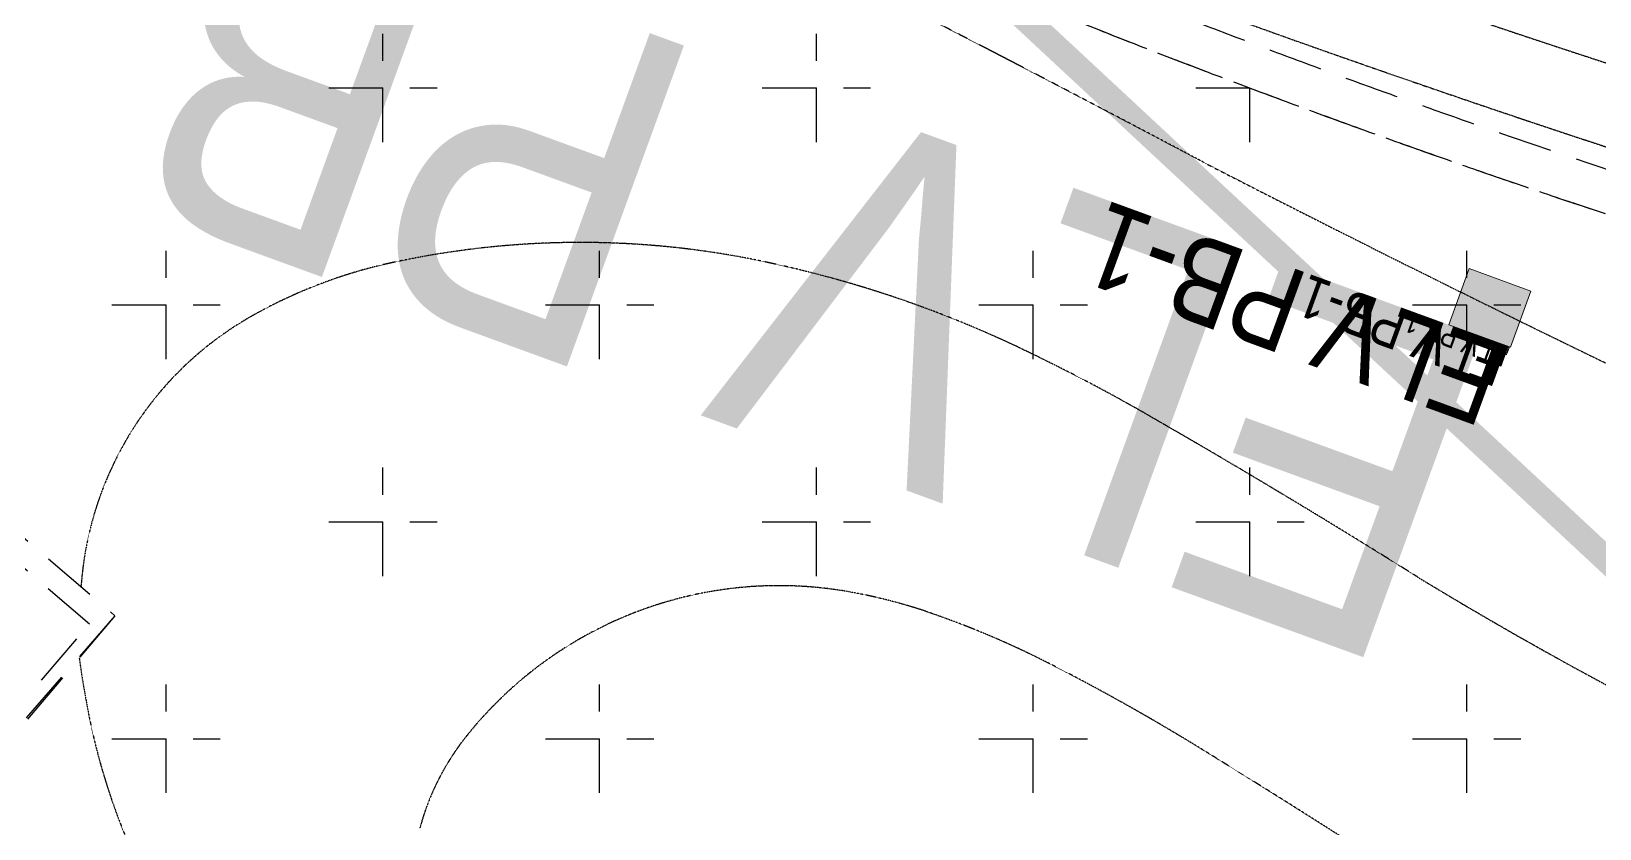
# Model space of a CAD drawing. Header units: millimetres. Extents: x 832728086 to 834530684, y 817551485 to 818349469.
# Drawn here: x 834343336 to 834361713, y 817873867 to 817883203 of the extents above; entities that cross this region are included whole.
import ezdxf

# ---------------------------------------------------------------- set-up
doc = ezdxf.new("R2010")
doc.units = ezdxf.units.MM
doc.header["$LTSCALE"] = 100
doc.linetypes.add('Hidden', pattern=[9.525, 6.35, -3.175])
doc.linetypes.add('Phasing$0$DASHED', pattern=[19.05, 12.7, -6.35])
for name, color, linetype in [('+C-160', 160, 'Hidden'), ('000-Tactile-l', 8, 'Continuous'), ('Phasing$0$Interface Line', 210, 'Continuous')]:
    doc.layers.add(name, color=color, linetype=linetype)
for name, color, linetype, lineweight in [('Infrastructure - Pillar boxes$0$000-Pillar Box-t', 251, 'Continuous', 15), ('Infrastructure - Pillar boxes$0$000-Pillar Box-t @ 0.005', 251, 'Continuous', 15), ('Infrastructure - Pillar boxes$0$000-Pillar Box-t @ 0.075', 251, 'Continuous', 15), ('Infrastructure - Pillar boxes$0$000-Pillar Box-t @ 0.1', 251, 'Continuous', 15), ('Infrastructure - Pillar boxes$0$000-Pillar Box-t @ 0.25', 251, 'Continuous', 15), ('Infrastructure - Pillar boxes$0$000-Pillar Box-t @ 0.5', 251, 'Continuous', 15), ('Infrastructure - Pillar boxes$0$000-Pillar Box-t @ 1', 251, 'Continuous', 15), ('Infrastructure - Pillar boxes$0$000-Pillar Box-t @ 4', 251, 'Continuous', 15), ('Infrastructure - Pillar boxes$0$000-Pillar Box-W8', 6, 'Continuous', 15)]:
    doc.layers.add(name, color=color, linetype=linetype, lineweight=lineweight)
doc.styles.add('Infrastructure - Pillar boxes$0$W8 sec wkcd', font='swissc.ttf', dxfattribs={"height": 3})

# ---------------------------------------------------------------- blocks, each defined once
blk = doc.blocks.new('tactile')
at = {"layer": '000-Tactile-l', "ltscale": 5e-05}
for radius, end in [(141.57, 266.91007), (141.745, 266.91043), (141.92, 266.9108)]:
    blk.add_arc((834407.75, 818024.095), radius, 239.21944, end, dxfattribs=at)
blk = doc.blocks.new('*U130')
at = {"layer": 'Infrastructure - Pillar boxes$0$000-Pillar Box-t @ 0.005', "insert": (0, 0.7), "char_height": 0.00187, "attachment_point": 7, "style": 'Infrastructure - Pillar boxes$0$W8 sec wkcd'}
blk.add_mtext_dynamic_manual_height_columns('{\\H2.6667x;ELV PB-1}', width=0.07282, gutter_width=0.005, heights=[0.0275], dxfattribs=at)
at = {"layer": 'Infrastructure - Pillar boxes$0$000-Pillar Box-t @ 0.075', "insert": (0, 0.7), "char_height": 0.02813, "attachment_point": 7, "style": 'Infrastructure - Pillar boxes$0$W8 sec wkcd'}
blk.add_mtext_dynamic_manual_height_columns('{\\H2.6667x;ELV PB-1}', width=1.09225, gutter_width=0.075, heights=[0.413], dxfattribs=at)
at = {"layer": 'Infrastructure - Pillar boxes$0$000-Pillar Box-t @ 0.1', "insert": (0, 0.7), "char_height": 0.0375, "attachment_point": 7, "style": 'Infrastructure - Pillar boxes$0$W8 sec wkcd'}
blk.add_mtext_dynamic_manual_height_columns('{\\H2.6667x;ELV PB-1}', width=1.45633, gutter_width=0.1, heights=[0.551], dxfattribs=at)
at = {"layer": 'Infrastructure - Pillar boxes$0$000-Pillar Box-t @ 0.25', "insert": (0, 0.7), "char_height": 0.09375, "attachment_point": 7, "style": 'Infrastructure - Pillar boxes$0$W8 sec wkcd'}
blk.add_mtext_dynamic_manual_height_columns('{\\H2.6667x;ELV PB-1}', width=3.64082, gutter_width=0.25, heights=[1.377], dxfattribs=at)
at = {"layer": 'Infrastructure - Pillar boxes$0$000-Pillar Box-t @ 0.5', "insert": (0, 0.7), "char_height": 0.1875, "attachment_point": 7, "style": 'Infrastructure - Pillar boxes$0$W8 sec wkcd'}
blk.add_mtext_dynamic_manual_height_columns('{\\H2.6667x;ELV PB-1}', width=7.28164, gutter_width=0.5, heights=[2.754], dxfattribs=at)
at = {"layer": 'Infrastructure - Pillar boxes$0$000-Pillar Box-t @ 1', "insert": (0, 0.7), "char_height": 0.375, "attachment_point": 7, "style": 'Infrastructure - Pillar boxes$0$W8 sec wkcd'}
blk.add_mtext_dynamic_manual_height_columns('{\\H2.6667x;ELV PB-1}', width=14.56328, gutter_width=1, heights=[5.507], dxfattribs=at)
at = {"layer": 'Infrastructure - Pillar boxes$0$000-Pillar Box-t @ 4', "insert": (0, 0.7), "char_height": 1.5, "attachment_point": 7, "style": 'Infrastructure - Pillar boxes$0$W8 sec wkcd'}
blk.add_mtext_dynamic_manual_height_columns('{\\H2.6667x;ELV PB-1}', width=58.25313, gutter_width=4, heights=[22.03], dxfattribs=at)
blk = doc.blocks.new('Infrastructure - Pillar boxes$0$PB-1')
at = {"layer": 'Infrastructure - Pillar boxes$0$000-Pillar Box-W8'}
h = blk.add_hatch(color=7, dxfattribs=at)
h.dxf.hatch_style = 1
h.paths.add_polyline_path([(0, 0), (0, 0.7), (0.77, 0.7), (0.77, 0)])
blk.add_lwpolyline([(0, 0), (0, 0.7), (0.77, 0.7), (0.77, 0)], close=True, dxfattribs=at)
at = {"layer": 'Infrastructure - Pillar boxes$0$000-Pillar Box-t'}
blk.add_blockref('*U130', (0, 0), dxfattribs=at)
blk = doc.blocks.new('A$C062A3D83')
at = {"layer": '+C-160'}
for p, q in [((10783, -120199), (20983, -128899)), ((10783, -120199), (20983, -128899)), ((10783, -120199), (20983, -128899)), ((24122, -123355), (24122, -122085)), ((29202, -123355), (29202, -122085)), ((23487, -122720), (24757, -122720)), ((28567, -122720), (29837, -122720)), ((33647, -122720), (34282, -122720)), ((34282, -123355), (34282, -122720)), ((20683, -128999), (13683, -122999)), ((21582, -125895), (21582, -124625)), ((26662, -125895), (26662, -124625)), ((31742, -125895), (31742, -124625)), ((36822, -125895), (36822, -124625)), ((20947, -125260), (22217, -125260)), ((26027, -125260), (27297, -125260)), ((31107, -125260), (32377, -125260)), ((36187, -125260), (37457, -125260)), ((24122, -128435), (24122, -127165)), ((29202, -128435), (29202, -127165)), ((34282, -128435), (34282, -127165)), ((23487, -127800), (24757, -127800)), ((28567, -127800), (29837, -127800)), ((33647, -127800), (34917, -127800)), ((20983, -128899), (13183, -138099)), ((20983, -128899), (13183, -138099)), ((18883, -131099), (20683, -128999)), ((20983, -128899), (18983, -131199)), ((21582, -130975), (21582, -129705)), ((26662, -130975), (26662, -129705)), ((31742, -130975), (31742, -129705)), ((36822, -130975), (36822, -129705)), ((20947, -130340), (22217, -130340)), ((26027, -130340), (27297, -130340)), ((31107, -130340), (32377, -130340)), ((36187, -130340), (37457, -130340))]:
    blk.add_line(p, q, dxfattribs=at)
for centre, radius, end in [((84417, 18835), 142550, 267.3345), ((84417, 18835), 142400, 267.3345), ((73825, -17399), 112000, 264.76601), ((73825, -17399), 112500, 264.76601)]:
    blk.add_arc(centre, radius, 239.21944, end, dxfattribs=at)
at = {"layer": '+C-160', "ltscale": 0.01}
for radius, start in [(142550, 239.21944), (142850, 239.21944), (148550, 243.88711)]:
    blk.add_arc((84417, 18835), radius, start, 267.3345, dxfattribs=at)
at = {"layer": '+C-160', "ltscale": 5e-05}
for centre, radius, start, end in [((88451, 28852), 160259, 247.89988, 265.73692), ((-109642, -394259), 306300, 62.08636, 63.61093), ((132925, 69421), 217005, 242.80503, 244.64676), ((26437, -134928), 10399, 77.2637, 103.1), ((25493, -130557), 5928, 103.7885, 118.7981), ((25845, -137848), 13378, 64.4684, 77.5493), ((24526, -128832), 3950, 118.5655, 176.0512), ((22556, -144872), 21133, 60.4939, 64.628), ((-14153, -208871), 94912, 57.92672, 60.23597), ((61058, -87605), 47787, 238.7194, 249.7345), ((28764, -133236), 4688, 81.1071, 143.0499), ((28467, -134899), 6378, 71.5003, 80.7762), ((27005, -139117), 10841, 63.1731, 71.2452), ((29762, -128171), 9279, 187.5691, 190.6913), ((20198, -152460), 25820, 58.2806, 63.0559), ((28183, -128569), 7654, 189.9604, 221.6362), ((27381, -132143), 2925, 143.8578, 165.1338), ((-35073, -242085), 131117, 57.07333, 58.32682)]:
    blk.add_arc(centre, radius, start, end, dxfattribs=at)
at = {"layer": '+C-160'}
blk.add_ellipse((73825, -17399), major_axis=(-103791, 43401), ratio=1, start_param=1.436515, end_param=1.681831, dxfattribs=at)
at = {"layer": '+C-160', "xscale": 1000, "yscale": 1000, "zscale": 1000, "rotation": 159.9563556030623}
blk.add_blockref('Infrastructure - Pillar boxes$0$PB-1', (37575, -125099), dxfattribs=at)

msp = doc.modelspace()

# ---------------------------------------------------------------- linework, layer by layer
at = {"layer": 'Phasing$0$Interface Line', "linetype": 'Phasing$0$DASHED', "const_width": 300}
msp.add_lwpolyline([(834396618.6862, 817844624.6933), (834355094.9347, 817883248.2159), (834330727.6514, 817905913.5649), (834285903.9617, 817932611.5768, -0.0970449564), (834283193.3836, 817935040.7698), (834288404.7088, 817952664.5226), (834289323.8066, 817952861.5085), (834263278.8209, 817982455.5642)], format="xyb", dxfattribs=at)

# ---------------------------------------------------------------- block references
at = {"layer": '+C-160', "ltscale": 5}
msp.add_blockref('A$C062A3D83', (834323333.3128, 818005260.0327), dxfattribs=at)
at = {"layer": '000-Tactile-l', "xscale": 1000, "yscale": 1000, "zscale": 1000}
msp.add_blockref('tactile', (-56.4905, -49.2817, -0.0703), dxfattribs=at)

doc.saveas('drawing.dxf')
